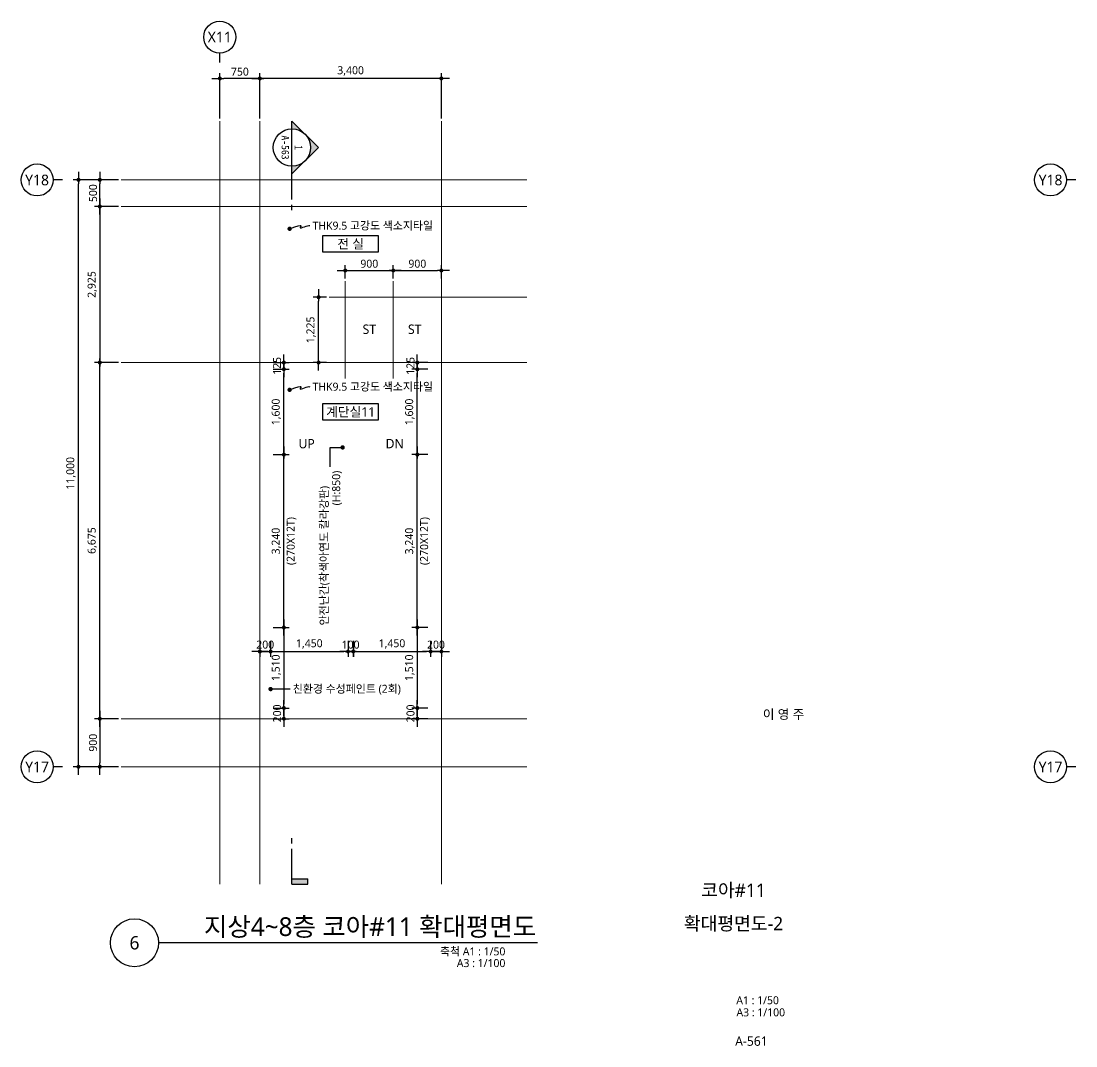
# Model space of a CAD drawing. Header units: millimetres. Extents: x 1467181 to 1850972, y 836037 to 895281.
# Drawn here: x 1663298 to 1683064, y 836037 to 855244 of the extents above; entities that cross this region are included whole.
import ezdxf
from ezdxf.enums import TextEntityAlignment as Align

# ---------------------------------------------------------------- set-up
doc = ezdxf.new("R2010")
doc.units = ezdxf.units.MM
doc.header["$MEASUREMENT"] = 0
doc.linetypes.add('CEN', pattern=[62, 60, -1, 0, -1])
doc.layers.get('0').update_dxf_attribs({"linetype": 'CONTINUOUS'})
for name, color, linetype, lineweight in [('A-AXIS-BUBL', 7, 'CONTINUOUS', 25), ('A-BORD-TEXT', 3, 'CONTINUOUS', 25), ('A-CNTL', 1, 'CEN', 15), ('A-DIMS', 7, 'CONTINUOUS', 25), ('A-MKXS-LEAD', 7, 'CONTINUOUS', 25), ('A-MKXS-MAK1', 3, 'CONTINUOUS', 25), ('A-MKXS-TEXT1', 3, 'CONTINUOUS', 25), ('A-MKXS-TEXT2', 7, 'CONTINUOUS', 25), ('A-MKXX-NAME', 3, 'CONTINUOUS', 25), ('A-MKXX-SYMB', 7, 'CONTINUOUS', 25), ('A-XXXX-SYMB', 7, 'CONTINUOUS', 25), ('A-XXXX-TXT1', 3, 'CONTINUOUS', 25), ('A-XXXX-TXT2', 3, 'CONTINUOUS', 25)]:
    doc.layers.add(name, color=color, linetype=linetype, lineweight=lineweight)
doc.styles.add('HY울릉도L', font='')
doc.styles.add('돋움체', font='')
doc.styles.add('맑은고딕', font='malgun.ttf')
doc.styles.get('HY울릉도L').set_extended_font_data('HYwulM')
doc.styles.get('돋움체').set_extended_font_data('DotumChe')
doc.dimstyles.new('CDIM', dxfattribs={"dimtxt": 3, "dimasz": 1.5, "dimexe": 2, "dimexo": 1, "dimgap": 1, "dimtad": 1, "dimdec": 0, "dimrnd": 0.5, "dimzin": 0, "dimdsep": 32, "dimlunit": 6, "dimtxsty": 'HY울릉도L', "dimblk1": '_CIDOT', "dimblk2": '_CIDOT', "dimsah": 1, "dimcen": 5.5, "dimclrd": 2, "dimclre": 2, "dimclrt": 7, "dimadec": 0, "dimazin": 0, "dimtfac": 1, "dimtdec": 0, "dimtix": 1, "dimtmove": 2, "dimatfit": 1, "dimldrblk": '_CIDOT', "dimfxl": 1, "dimtolj": 1, "dimtzin": 0, "dimlwd": -1, "dimarcsym": 0})

# ---------------------------------------------------------------- blocks, each defined once
blk = doc.blocks.new('_CIDOT')
at = {"color": 0, "linetype": 'ByBlock'}
blk.add_line((2, 0), (-1, 0), dxfattribs=at)
at = {"color": 0, "linetype": 'ByBlock', "const_width": 0.5}
blk.add_lwpolyline([(-0.25, 0, 1), (0.25, 0, 1)], format="xyb", close=True, dxfattribs=at)
blk = doc.blocks.new('*D36')
at = {"layer": 'A-DIMS', "lineweight": -2, "transparency": 16777216}
for p, q in [((0, 1150), (0, 2000)), ((750, 1150), (750, 2000))]:
    blk.add_line(p, q, dxfattribs=at)
at = {"layer": 'A-DIMS', "transparency": 16777216}
blk.add_line((675, 1900), (75, 1900), dxfattribs=at)
at = {"layer": 'A-DIMS', "transparency": 16777216, "xscale": 75, "yscale": 75, "zscale": 75, "rotation": 180}
blk.add_blockref('_CIDOT', (0, 1900), dxfattribs=at)
at = {"layer": 'A-DIMS', "transparency": 16777216, "xscale": 75, "yscale": 75, "zscale": 75}
blk.add_blockref('_CIDOT', (750, 1900), dxfattribs=at)
at = {"layer": 'A-DIMS', "color": 3, "transparency": 16777216, "insert": (375, 2027), "char_height": 150, "attachment_point": 5, "style": '맑은고딕'}
blk.add_mtext('\\A1;750', dxfattribs=at)
blk = doc.blocks.new('*D37')
at = {"layer": 'A-DIMS', "lineweight": -2, "transparency": 16777216}
for p, q in [((750, 1150), (750, 2000)), ((4150, 1150), (4150, 2000))]:
    blk.add_line(p, q, dxfattribs=at)
at = {"layer": 'A-DIMS', "transparency": 16777216}
blk.add_line((4075, 1900), (825, 1900), dxfattribs=at)
at = {"layer": 'A-DIMS', "transparency": 16777216, "xscale": 75, "yscale": 75, "zscale": 75, "rotation": 180}
blk.add_blockref('_CIDOT', (750, 1900), dxfattribs=at)
at = {"layer": 'A-DIMS', "transparency": 16777216, "xscale": 75, "yscale": 75, "zscale": 75}
blk.add_blockref('_CIDOT', (4150, 1900), dxfattribs=at)
at = {"layer": 'A-DIMS', "color": 3, "transparency": 16777216, "insert": (2450, 2040), "char_height": 150, "attachment_point": 5, "style": '맑은고딕'}
blk.add_mtext('\\A1;3,400', dxfattribs=at)
blk = doc.blocks.new('*D38')
at = {"layer": 'A-DIMS', "lineweight": -2, "transparency": 16777216}
for p, q in [((-1900, 0), (-2750, 0)), ((-1900, -11000), (-2750, -11000))]:
    blk.add_line(p, q, dxfattribs=at)
at = {"layer": 'A-DIMS', "transparency": 16777216}
blk.add_line((-2650, -10925), (-2650, -75), dxfattribs=at)
at = {"layer": 'A-DIMS', "transparency": 16777216, "xscale": 75, "yscale": 75, "zscale": 75}
for p, rotation in [((-2650, 0), 90), ((-2650, -11000), 270)]:
    blk.add_blockref('_CIDOT', p, dxfattribs=dict(at, rotation=rotation))
at = {"layer": 'A-DIMS', "color": 3, "transparency": 16777216, "insert": (-2790, -5500), "char_height": 150, "attachment_point": 5, "rotation": 90, "style": '맑은고딕'}
blk.add_mtext('\\A1;11,000', dxfattribs=at)
blk = doc.blocks.new('*D39')
at = {"layer": 'A-DIMS', "lineweight": -2, "transparency": 16777216}
for p, q in [((-1900, 0), (-2350, 0)), ((-1900, -500), (-2350, -500))]:
    blk.add_line(p, q, dxfattribs=at)
at = {"layer": 'A-DIMS', "transparency": 16777216}
blk.add_line((-2250, -425), (-2250, -75), dxfattribs=at)
at = {"layer": 'A-DIMS', "transparency": 16777216, "xscale": 75, "yscale": 75, "zscale": 75}
for p, rotation in [((-2250, 0), 90), ((-2250, -500), 270)]:
    blk.add_blockref('_CIDOT', p, dxfattribs=dict(at, rotation=rotation))
at = {"layer": 'A-DIMS', "color": 3, "transparency": 16777216, "insert": (-2377, -250), "char_height": 150, "attachment_point": 5, "rotation": 90, "style": '맑은고딕'}
blk.add_mtext('\\A1;500', dxfattribs=at)
blk = doc.blocks.new('*D40')
at = {"layer": 'A-DIMS', "lineweight": -2, "transparency": 16777216}
for p, q in [((-1900, -500), (-2350, -500)), ((-1900, -3425), (-2350, -3425))]:
    blk.add_line(p, q, dxfattribs=at)
at = {"layer": 'A-DIMS', "transparency": 16777216}
blk.add_line((-2250, -575), (-2250, -3350), dxfattribs=at)
at = {"layer": 'A-DIMS', "transparency": 16777216, "xscale": 75, "yscale": 75, "zscale": 75}
for p, rotation in [((-2250, -500), 90), ((-2250, -3425), 270)]:
    blk.add_blockref('_CIDOT', p, dxfattribs=dict(at, rotation=rotation))
at = {"layer": 'A-DIMS', "color": 3, "transparency": 16777216, "insert": (-2390, -1962), "char_height": 150, "attachment_point": 5, "rotation": 90, "style": '맑은고딕'}
blk.add_mtext('\\A1;2,925', dxfattribs=at)
blk = doc.blocks.new('*D41')
at = {"layer": 'A-DIMS', "lineweight": -2, "transparency": 16777216}
for p, q in [((-1900, -3425), (-2350, -3425)), ((-1900, -10100), (-2350, -10100))]:
    blk.add_line(p, q, dxfattribs=at)
at = {"layer": 'A-DIMS', "transparency": 16777216}
blk.add_line((-2250, -10025), (-2250, -3500), dxfattribs=at)
at = {"layer": 'A-DIMS', "transparency": 16777216, "xscale": 75, "yscale": 75, "zscale": 75}
for p, rotation in [((-2250, -3425), 90), ((-2250, -10100), 270)]:
    blk.add_blockref('_CIDOT', p, dxfattribs=dict(at, rotation=rotation))
at = {"layer": 'A-DIMS', "color": 3, "transparency": 16777216, "insert": (-2390, -6762), "char_height": 150, "attachment_point": 5, "rotation": 90, "style": '맑은고딕'}
blk.add_mtext('\\A1;6,675', dxfattribs=at)
blk = doc.blocks.new('*D42')
at = {"layer": 'A-DIMS', "lineweight": -2, "transparency": 16777216}
for p, q in [((-1900, -10100), (-2350, -10100)), ((-1900, -11000), (-2350, -11000))]:
    blk.add_line(p, q, dxfattribs=at)
at = {"layer": 'A-DIMS', "transparency": 16777216}
blk.add_line((-2250, -10175), (-2250, -10925), dxfattribs=at)
at = {"layer": 'A-DIMS', "transparency": 16777216, "xscale": 75, "yscale": 75, "zscale": 75}
for p, rotation in [((-2250, -10100), 90), ((-2250, -11000), 270)]:
    blk.add_blockref('_CIDOT', p, dxfattribs=dict(at, rotation=rotation))
at = {"layer": 'A-DIMS', "color": 3, "transparency": 16777216, "insert": (-2377, -10550), "char_height": 150, "attachment_point": 5, "rotation": 90, "style": '맑은고딕'}
blk.add_mtext('\\A1;900', dxfattribs=at)
blk = doc.blocks.new('*D43')
at = {"layer": 'A-DIMS', "lineweight": -2, "transparency": 16777216}
for p, q in [((2350, -1850), (2350, -1600)), ((3250, -1850), (3250, -1600))]:
    blk.add_line(p, q, dxfattribs=at)
at = {"layer": 'A-DIMS', "transparency": 16777216}
blk.add_line((2425, -1700), (3175, -1700), dxfattribs=at)
at = {"layer": 'A-DIMS', "transparency": 16777216, "xscale": 75, "yscale": 75, "zscale": 75, "rotation": 180}
blk.add_blockref('_CIDOT', (2350, -1700), dxfattribs=at)
at = {"layer": 'A-DIMS', "transparency": 16777216, "xscale": 75, "yscale": 75, "zscale": 75}
blk.add_blockref('_CIDOT', (3250, -1700), dxfattribs=at)
at = {"layer": 'A-DIMS', "color": 3, "transparency": 16777216, "insert": (2800, -1573), "char_height": 150, "attachment_point": 5, "style": '맑은고딕'}
blk.add_mtext('\\A1;900', dxfattribs=at)
blk = doc.blocks.new('*D44')
at = {"layer": 'A-DIMS', "lineweight": -2, "transparency": 16777216}
for p, q in [((3250, -1850), (3250, -1600)), ((4150, -1850), (4150, -1600))]:
    blk.add_line(p, q, dxfattribs=at)
at = {"layer": 'A-DIMS', "transparency": 16777216}
blk.add_line((3325, -1700), (4075, -1700), dxfattribs=at)
at = {"layer": 'A-DIMS', "transparency": 16777216, "xscale": 75, "yscale": 75, "zscale": 75, "rotation": 180}
blk.add_blockref('_CIDOT', (3250, -1700), dxfattribs=at)
at = {"layer": 'A-DIMS', "transparency": 16777216, "xscale": 75, "yscale": 75, "zscale": 75}
blk.add_blockref('_CIDOT', (4150, -1700), dxfattribs=at)
at = {"layer": 'A-DIMS', "color": 3, "transparency": 16777216, "insert": (3700, -1573), "char_height": 150, "attachment_point": 5, "style": '맑은고딕'}
blk.add_mtext('\\A1;900', dxfattribs=at)
blk = doc.blocks.new('*D45')
at = {"layer": 'A-DIMS', "lineweight": -2, "transparency": 16777216}
for p, q in [((2000, -2200), (1750, -2200)), ((2000, -3425), (1750, -3425))]:
    blk.add_line(p, q, dxfattribs=at)
at = {"layer": 'A-DIMS', "transparency": 16777216}
blk.add_line((1850, -3350), (1850, -2275), dxfattribs=at)
at = {"layer": 'A-DIMS', "transparency": 16777216, "xscale": 75, "yscale": 75, "zscale": 75}
for p, rotation in [((1850, -2200), 90), ((1850, -3425), 270)]:
    blk.add_blockref('_CIDOT', p, dxfattribs=dict(at, rotation=rotation))
at = {"layer": 'A-DIMS', "color": 3, "transparency": 16777216, "insert": (1710, -2813), "char_height": 150, "attachment_point": 5, "rotation": 90, "style": '맑은고딕'}
blk.add_mtext('\\A1;1,225', dxfattribs=at)
blk = doc.blocks.new('CORE 11- 단면')
at = {"layer": 'A-MKXS-MAK1'}
blk.add_hatch(color=256, dxfattribs=at).paths.add_polyline_path([(22637, 13698), (22637, 13798), (22937, 13798), (22937, 13698)])
h = blk.add_hatch(color=256, dxfattribs=at)
h.paths.add_polyline_path([(22442, -7), (22690, 241, 0.414214), (22690, -254)])
h.paths.add_polyline_path([(22690, 241), (22937, 488), (22937, 343, 0.198912)])
h.paths.add_polyline_path([(22690, -254, 0.198912), (22937, -357), (22937, -502)])
for p, q in [((22637, 13798), (22637, 13698)), ((22937, 13798), (22637, 13798)), ((22937, 13698), (22637, 13698)), ((22937, 13798), (22937, 13135)), ((22937, 13035), (22937, 12935)), ((22937, 1166), (22937, 1066)), ((22937, 966), (22937, -502)), ((22937, 488), (22442, -7)), ((22937, -502), (22442, -7))]:
    blk.add_line(p, q, dxfattribs=at)
blk.add_circle((22937, -7), 350, dxfattribs=at)
at = {"layer": 'A-MKXS-TEXT2', "style": '돋움체'}
for s, height, p in [('A-563', 140, (23062, -7)), ('1', 150, (22812, -7))]:
    blk.add_text(s, height=height, rotation=90, dxfattribs=at).set_placement(p, align=Align.MIDDLE)
blk = doc.blocks.new('*D631')
at = {"layer": 'A-DIMS', "lineweight": -2, "transparency": 16777216}
for p, q in [((1668023, 847119), (1668323, 847119)), ((1668023, 843879), (1668323, 843879))]:
    blk.add_line(p, q, dxfattribs=at)
at = {"layer": 'A-DIMS', "transparency": 16777216}
blk.add_line((1668223, 843954), (1668223, 847044), dxfattribs=at)
at = {"layer": 'A-DIMS', "transparency": 16777216, "xscale": 75, "yscale": 75, "zscale": 75}
for p, rotation in [((1668223, 847119), 90), ((1668223, 843879), 270)]:
    blk.add_blockref('_CIDOT', p, dxfattribs=dict(at, rotation=rotation))
at = {"layer": 'A-DIMS', "color": 3, "transparency": 16777216, "char_height": 150, "attachment_point": 5, "rotation": 90, "style": '맑은고딕'}
for s, insert in [('\\A1;(270X12T)', (1668367, 845499)), ('\\A1;3,240', (1668083, 845499))]:
    blk.add_mtext(s, dxfattribs=dict(at, insert=insert))
blk = doc.blocks.new('*D632')
at = {"layer": 'A-DIMS', "lineweight": -2, "transparency": 16777216}
for p, q in [((1668023, 843879), (1668323, 843879)), ((1668023, 842369), (1668323, 842369))]:
    blk.add_line(p, q, dxfattribs=at)
at = {"layer": 'A-DIMS', "transparency": 16777216}
blk.add_line((1668223, 843804), (1668223, 842444), dxfattribs=at)
at = {"layer": 'A-DIMS', "transparency": 16777216, "xscale": 75, "yscale": 75, "zscale": 75}
for p, rotation in [((1668223, 843879), 90), ((1668223, 842369), 270)]:
    blk.add_blockref('_CIDOT', p, dxfattribs=dict(at, rotation=rotation))
at = {"layer": 'A-DIMS', "color": 3, "transparency": 16777216, "insert": (1668083, 843124), "char_height": 150, "attachment_point": 5, "rotation": 90, "style": '맑은고딕'}
blk.add_mtext('\\A1;1,510', dxfattribs=at)
blk = doc.blocks.new('*D633')
at = {"layer": 'A-DIMS', "lineweight": -2, "transparency": 16777216}
for p, q in [((1668023, 848719), (1668323, 848719)), ((1668023, 847119), (1668323, 847119))]:
    blk.add_line(p, q, dxfattribs=at)
at = {"layer": 'A-DIMS', "transparency": 16777216}
blk.add_line((1668223, 847194), (1668223, 848644), dxfattribs=at)
at = {"layer": 'A-DIMS', "transparency": 16777216, "xscale": 75, "yscale": 75, "zscale": 75}
for p, rotation in [((1668223, 848719), 90), ((1668223, 847119), 270)]:
    blk.add_blockref('_CIDOT', p, dxfattribs=dict(at, rotation=rotation))
at = {"layer": 'A-DIMS', "color": 3, "transparency": 16777216, "insert": (1668083, 847919), "char_height": 150, "attachment_point": 5, "rotation": 90, "style": '맑은고딕'}
blk.add_mtext('\\A1;1,600', dxfattribs=at)
blk = doc.blocks.new('*D634')
at = {"layer": 'A-DIMS', "transparency": 16777216}
for p, q in [((1668223, 848919), (1668223, 848994)), ((1668223, 848719), (1668223, 848844)), ((1668223, 848644), (1668223, 848569))]:
    blk.add_line(p, q, dxfattribs=at)
at = {"layer": 'A-DIMS', "lineweight": -2, "transparency": 16777216}
for p, q in [((1668023, 848844), (1668323, 848844)), ((1668023, 848719), (1668323, 848719))]:
    blk.add_line(p, q, dxfattribs=at)
at = {"layer": 'A-DIMS', "transparency": 16777216, "xscale": 75, "yscale": 75, "zscale": 75}
for p, rotation in [((1668223, 848844), 270), ((1668223, 848719), 90)]:
    blk.add_blockref('_CIDOT', p, dxfattribs=dict(at, rotation=rotation))
at = {"layer": 'A-DIMS', "color": 3, "transparency": 16777216, "insert": (1668095, 848782), "char_height": 150, "attachment_point": 5, "rotation": 90, "style": '맑은고딕'}
blk.add_mtext('\\A1;125', dxfattribs=at)
blk = doc.blocks.new('*D635')
at = {"layer": 'A-DIMS', "transparency": 16777216}
for p, q in [((1668223, 842444), (1668223, 842519)), ((1668223, 842369), (1668223, 842169)), ((1668223, 842094), (1668223, 842019))]:
    blk.add_line(p, q, dxfattribs=at)
at = {"layer": 'A-DIMS', "lineweight": -2, "transparency": 16777216}
for p, q in [((1668023, 842369), (1668323, 842369)), ((1668023, 842169), (1668323, 842169))]:
    blk.add_line(p, q, dxfattribs=at)
at = {"layer": 'A-DIMS', "transparency": 16777216, "xscale": 75, "yscale": 75, "zscale": 75}
for p, rotation in [((1668223, 842369), 270), ((1668223, 842169), 90)]:
    blk.add_blockref('_CIDOT', p, dxfattribs=dict(at, rotation=rotation))
at = {"layer": 'A-DIMS', "color": 3, "transparency": 16777216, "insert": (1668096, 842269), "char_height": 150, "attachment_point": 5, "rotation": 90, "style": '맑은고딕'}
blk.add_mtext('\\A1;200', dxfattribs=at)
blk = doc.blocks.new('*D636')
at = {"layer": 'A-DIMS', "lineweight": -2, "transparency": 16777216}
for p, q in [((1667974, 843629), (1667974, 843329)), ((1669424, 843629), (1669424, 843329))]:
    blk.add_line(p, q, dxfattribs=at)
at = {"layer": 'A-DIMS', "transparency": 16777216}
blk.add_line((1668049, 843429), (1669349, 843429), dxfattribs=at)
at = {"layer": 'A-DIMS', "transparency": 16777216, "xscale": 75, "yscale": 75, "zscale": 75, "rotation": 180}
blk.add_blockref('_CIDOT', (1667974, 843429), dxfattribs=at)
at = {"layer": 'A-DIMS', "transparency": 16777216, "xscale": 75, "yscale": 75, "zscale": 75}
blk.add_blockref('_CIDOT', (1669424, 843429), dxfattribs=at)
at = {"layer": 'A-DIMS', "color": 3, "transparency": 16777216, "insert": (1668699, 843570), "char_height": 150, "attachment_point": 5, "style": '맑은고딕'}
blk.add_mtext('\\A1;1,450', dxfattribs=at)
blk = doc.blocks.new('*D637')
at = {"layer": 'A-DIMS', "lineweight": -2, "transparency": 16777216}
for p, q in [((1667773, 843629), (1667773, 843329)), ((1667973, 843629), (1667973, 843329))]:
    blk.add_line(p, q, dxfattribs=at)
at = {"layer": 'A-DIMS', "transparency": 16777216}
for p, q in [((1667698, 843429), (1667623, 843429)), ((1667773, 843429), (1667973, 843429)), ((1668048, 843429), (1668123, 843429))]:
    blk.add_line(p, q, dxfattribs=at)
at = {"layer": 'A-DIMS', "transparency": 16777216, "xscale": 75, "yscale": 75, "zscale": 75}
blk.add_blockref('_CIDOT', (1667773, 843429), dxfattribs=at)
at = {"layer": 'A-DIMS', "transparency": 16777216, "xscale": 75, "yscale": 75, "zscale": 75, "rotation": 180}
blk.add_blockref('_CIDOT', (1667973, 843429), dxfattribs=at)
at = {"layer": 'A-DIMS', "color": 3, "transparency": 16777216, "insert": (1667873, 843557), "char_height": 150, "attachment_point": 5, "style": '맑은고딕'}
blk.add_mtext('\\A1;200', dxfattribs=at)
blk = doc.blocks.new('*D638')
at = {"layer": 'A-DIMS', "lineweight": -2, "transparency": 16777216}
for p, q in [((1669524, 843629), (1669524, 843329)), ((1670973, 843629), (1670973, 843329))]:
    blk.add_line(p, q, dxfattribs=at)
at = {"layer": 'A-DIMS', "transparency": 16777216}
blk.add_line((1669599, 843429), (1670898, 843429), dxfattribs=at)
at = {"layer": 'A-DIMS', "transparency": 16777216, "xscale": 75, "yscale": 75, "zscale": 75, "rotation": 180}
blk.add_blockref('_CIDOT', (1669524, 843429), dxfattribs=at)
at = {"layer": 'A-DIMS', "transparency": 16777216, "xscale": 75, "yscale": 75, "zscale": 75}
blk.add_blockref('_CIDOT', (1670973, 843429), dxfattribs=at)
at = {"layer": 'A-DIMS', "color": 3, "transparency": 16777216, "insert": (1670248, 843570), "char_height": 150, "attachment_point": 5, "style": '맑은고딕'}
blk.add_mtext('\\A1;1,450', dxfattribs=at)
blk = doc.blocks.new('*D639')
at = {"layer": 'A-DIMS', "lineweight": -2, "transparency": 16777216}
for p, q in [((1669424, 843629), (1669424, 843329)), ((1669523, 843629), (1669523, 843329))]:
    blk.add_line(p, q, dxfattribs=at)
at = {"layer": 'A-DIMS', "transparency": 16777216}
for p, q in [((1669349, 843429), (1669274, 843429)), ((1669424, 843429), (1669523, 843429)), ((1669598, 843429), (1669673, 843429))]:
    blk.add_line(p, q, dxfattribs=at)
at = {"layer": 'A-DIMS', "transparency": 16777216, "xscale": 75, "yscale": 75, "zscale": 75}
blk.add_blockref('_CIDOT', (1669424, 843429), dxfattribs=at)
at = {"layer": 'A-DIMS', "transparency": 16777216, "xscale": 75, "yscale": 75, "zscale": 75, "rotation": 180}
blk.add_blockref('_CIDOT', (1669523, 843429), dxfattribs=at)
at = {"layer": 'A-DIMS', "color": 3, "transparency": 16777216, "insert": (1669473, 843557), "char_height": 150, "attachment_point": 5, "style": '맑은고딕'}
blk.add_mtext('\\A1;100', dxfattribs=at)
blk = doc.blocks.new('*D640')
at = {"layer": 'A-DIMS', "lineweight": -2, "transparency": 16777216}
for p, q in [((1670973, 843629), (1670973, 843329)), ((1671173, 843629), (1671173, 843329))]:
    blk.add_line(p, q, dxfattribs=at)
at = {"layer": 'A-DIMS', "transparency": 16777216}
for p, q in [((1670898, 843429), (1670823, 843429)), ((1670973, 843429), (1671173, 843429)), ((1671248, 843429), (1671323, 843429))]:
    blk.add_line(p, q, dxfattribs=at)
at = {"layer": 'A-DIMS', "transparency": 16777216, "xscale": 75, "yscale": 75, "zscale": 75}
blk.add_blockref('_CIDOT', (1670973, 843429), dxfattribs=at)
at = {"layer": 'A-DIMS', "transparency": 16777216, "xscale": 75, "yscale": 75, "zscale": 75, "rotation": 180}
blk.add_blockref('_CIDOT', (1671173, 843429), dxfattribs=at)
at = {"layer": 'A-DIMS', "color": 3, "transparency": 16777216, "insert": (1671073, 843557), "char_height": 150, "attachment_point": 5, "style": '맑은고딕'}
blk.add_mtext('\\A1;200', dxfattribs=at)
blk = doc.blocks.new('*D641')
at = {"layer": 'A-DIMS', "lineweight": -2, "transparency": 16777216}
for p, q in [((1670923, 847119), (1670623, 847119)), ((1670923, 843879), (1670623, 843879))]:
    blk.add_line(p, q, dxfattribs=at)
at = {"layer": 'A-DIMS', "transparency": 16777216}
blk.add_line((1670723, 843954), (1670723, 847044), dxfattribs=at)
at = {"layer": 'A-DIMS', "transparency": 16777216, "xscale": 75, "yscale": 75, "zscale": 75}
for p, rotation in [((1670723, 847119), 90), ((1670723, 843879), 270)]:
    blk.add_blockref('_CIDOT', p, dxfattribs=dict(at, rotation=rotation))
at = {"layer": 'A-DIMS', "color": 3, "transparency": 16777216, "char_height": 150, "attachment_point": 5, "rotation": 90, "style": '맑은고딕'}
for s, insert in [('\\A1;(270X12T)', (1670867, 845499)), ('\\A1;3,240', (1670583, 845499))]:
    blk.add_mtext(s, dxfattribs=dict(at, insert=insert))
blk = doc.blocks.new('*D642')
at = {"layer": 'A-DIMS', "lineweight": -2, "transparency": 16777216}
for p, q in [((1670923, 843879), (1670623, 843879)), ((1670923, 842369), (1670623, 842369))]:
    blk.add_line(p, q, dxfattribs=at)
at = {"layer": 'A-DIMS', "transparency": 16777216}
blk.add_line((1670723, 843804), (1670723, 842444), dxfattribs=at)
at = {"layer": 'A-DIMS', "transparency": 16777216, "xscale": 75, "yscale": 75, "zscale": 75}
for p, rotation in [((1670723, 843879), 90), ((1670723, 842369), 270)]:
    blk.add_blockref('_CIDOT', p, dxfattribs=dict(at, rotation=rotation))
at = {"layer": 'A-DIMS', "color": 3, "transparency": 16777216, "insert": (1670583, 843124), "char_height": 150, "attachment_point": 5, "rotation": 90, "style": '맑은고딕'}
blk.add_mtext('\\A1;1,510', dxfattribs=at)
blk = doc.blocks.new('*D643')
at = {"layer": 'A-DIMS', "transparency": 16777216}
for p, q in [((1670723, 848919), (1670723, 848994)), ((1670723, 848719), (1670723, 848844)), ((1670723, 848644), (1670723, 848569))]:
    blk.add_line(p, q, dxfattribs=at)
at = {"layer": 'A-DIMS', "lineweight": -2, "transparency": 16777216}
for p, q in [((1670923, 848844), (1670623, 848844)), ((1670923, 848719), (1670623, 848719))]:
    blk.add_line(p, q, dxfattribs=at)
at = {"layer": 'A-DIMS', "transparency": 16777216, "xscale": 75, "yscale": 75, "zscale": 75}
for p, rotation in [((1670723, 848844), 270), ((1670723, 848719), 90)]:
    blk.add_blockref('_CIDOT', p, dxfattribs=dict(at, rotation=rotation))
at = {"layer": 'A-DIMS', "color": 3, "transparency": 16777216, "insert": (1670595, 848782), "char_height": 150, "attachment_point": 5, "rotation": 90, "style": '맑은고딕'}
blk.add_mtext('\\A1;125', dxfattribs=at)
blk = doc.blocks.new('*D644')
at = {"layer": 'A-DIMS', "transparency": 16777216}
for p, q in [((1670723, 842444), (1670723, 842519)), ((1670723, 842369), (1670723, 842169)), ((1670723, 842094), (1670723, 842019))]:
    blk.add_line(p, q, dxfattribs=at)
at = {"layer": 'A-DIMS', "lineweight": -2, "transparency": 16777216}
for p, q in [((1670923, 842369), (1670623, 842369)), ((1670923, 842169), (1670623, 842169))]:
    blk.add_line(p, q, dxfattribs=at)
at = {"layer": 'A-DIMS', "transparency": 16777216, "xscale": 75, "yscale": 75, "zscale": 75}
for p, rotation in [((1670723, 842369), 270), ((1670723, 842169), 90)]:
    blk.add_blockref('_CIDOT', p, dxfattribs=dict(at, rotation=rotation))
at = {"layer": 'A-DIMS', "color": 3, "transparency": 16777216, "insert": (1670596, 842269), "char_height": 150, "attachment_point": 5, "rotation": 90, "style": '맑은고딕'}
blk.add_mtext('\\A1;200', dxfattribs=at)
blk = doc.blocks.new('*D645')
at = {"layer": 'A-DIMS', "lineweight": -2, "transparency": 16777216}
for p, q in [((1670923, 848719), (1670623, 848719)), ((1670923, 847119), (1670623, 847119))]:
    blk.add_line(p, q, dxfattribs=at)
at = {"layer": 'A-DIMS', "transparency": 16777216}
blk.add_line((1670723, 847194), (1670723, 848644), dxfattribs=at)
at = {"layer": 'A-DIMS', "transparency": 16777216, "xscale": 75, "yscale": 75, "zscale": 75}
for p, rotation in [((1670723, 848719), 90), ((1670723, 847119), 270)]:
    blk.add_blockref('_CIDOT', p, dxfattribs=dict(at, rotation=rotation))
at = {"layer": 'A-DIMS', "color": 3, "transparency": 16777216, "insert": (1670583, 847919), "char_height": 150, "attachment_point": 5, "rotation": 90, "style": '맑은고딕'}
blk.add_mtext('\\A1;1,600', dxfattribs=at)
blk = doc.blocks.new('CORE11_GRID')
at = {"layer": 'A-AXIS-BUBL', "ltscale": 0.2}
for p, q in [((0, 2200), (0, 2375)), ((-2950, 0), (-3125, 0)), ((-2950, -11000), (-3125, -11000))]:
    blk.add_line(p, q, dxfattribs=at)
for centre in [(-2.9, 2675), (-3425, -2.9), (-3425, -11002.9)]:
    blk.add_circle(centre, 300, dxfattribs=at)
at = {"layer": 'A-CNTL'}
for p, q in [((0, -13200), (0, 1100)), ((750, -13200), (750, 1100)), ((4150, -13200), (4150, 1100)), ((-1850, 0), (5750, 0)), ((-1850, -500), (5750, -500)), ((2350, -3725), (2350, -1900)), ((3250, -3725), (3250, -1900)), ((5750, -2200), (2050, -2200)), ((-1850, -3425), (5750, -3425)), ((-1850, -10100), (5750, -10100)), ((-1850, -11000), (5750, -11000))]:
    blk.add_line(p, q, dxfattribs=at)
at = {"layer": 'A-XXXX-TXT2', "ltscale": 0.2, "style": '맑은고딕'}
for s, p in [('X11', (-2.9, 2675)), ('Y18', (-3425, -2.9)), ('Y17', (-3425, -11002.9))]:
    blk.add_text(s, height=200, dxfattribs=at).set_placement(p, align=Align.MIDDLE)
at = {"layer": 'A-DIMS'}
for base, p1, p2, angle, picture, middle in [((0, 1900), (750, 1100), (0, 1100), 180, '*D36', (375, 2027.5)), ((750, 1900), (4150, 1100), (750, 1100), 180, '*D37', (2450, 2040.1)), ((-2650, 0), (-1850, -11000), (-1850, 0), 270, '*D38', (-2790.5, -5500)), ((-2250, 0), (-1850, -500), (-1850, 0), 270, '*D39', (-2377.5, -250)), ((-2250, -3425), (-1850, -500), (-1850, -3425), 90, '*D40', (-2390.1, -1962.5)), ((3250, -1700), (2350, -1900), (3250, -1900), 180, '*D43', (2800, -1572.5)), ((4150, -1700), (3250, -1900), (4150, -1900), 180, '*D44', (3700, -1572.5)), ((1850, -2200), (2050, -3425), (2050, -2200), 270, '*D45', (1709.5, -2812.5)), ((-2250, -3425), (-1850, -10100), (-1850, -3425), 270, '*D41', (-2390.1, -6762.5)), ((-2250, -11000), (-1850, -10100), (-1850, -11000), 90, '*D42', (-2377.5, -10550))]:
    dim = blk.add_linear_dim(base=base, p1=p1, p2=p2, angle=angle, dimstyle='CDIM', override={"dimscale": 50, "dimtxsty": '맑은고딕', "dimclrd": 256, "dimclre": 256, "dimclrt": 3}, dxfattribs=at)
    dim.commit()
    dim.dimension.update_dxf_attribs({"geometry": picture, "text_midpoint": middle})

msp = doc.modelspace()

# ---------------------------------------------------------------- linework, layer by layer
at = {"layer": 'A-AXIS-BUBL', "ltscale": 0.2}
for p, q in [((1683063.9, 852269.4), (1682888.9, 852269.4)), ((1683063.9, 841269.4), (1682888.9, 841269.4))]:
    msp.add_line(p, q, dxfattribs=at)
for centre in [(1682588.9, 852266.4), (1682588.9, 841266.4)]:
    msp.add_circle(centre, 300, dxfattribs=at)
at = {"layer": 'A-MKXS-LEAD', "const_width": 40}
for points in [[(1668309.3, 851353.7, 1), (1668350.8, 851349.6, 1)], [(1668309.3, 848335.4, 1), (1668350.8, 848331.2, 1)], [(1669321.2, 847233.6, 1), (1669325.3, 847275.1, 1)], [(1667952.3, 842721.9, -1), (1667993.7, 842726, -1)]]:
    msp.add_lwpolyline(points, format="xyb", close=True, dxfattribs=at)
at = {"layer": 'A-MKXS-LEAD'}
for points in [[(1668329.2, 851351.3), (1668427, 851388.2), (1668490.7, 851408.1), (1668526.9, 851414.5), (1668542.3, 851411), (1668543.5, 851401.1), (1668537, 851388.3), (1668529.4, 851376.1), (1668527.5, 851368.1), (1668536.1, 851366.7), (1668554.3, 851371.1), (1668579.1, 851379.4), (1668608, 851389.5), (1668638.2, 851399.6), (1668667, 851407.7), (1668691.7, 851412), (1668709.6, 851410.6)], [(1668329.2, 848333), (1668427, 848369.8), (1668490.7, 848389.7), (1668526.9, 848396.2), (1668542.3, 848392.7), (1668543.5, 848382.8), (1668537, 848370), (1668529.4, 848357.8), (1668527.5, 848349.7), (1668536.1, 848348.4), (1668554.3, 848352.8), (1668579.1, 848361), (1668608, 848371.1), (1668638.2, 848381.2), (1668667, 848389.4), (1668691.7, 848393.7), (1668709.6, 848392.2)], [(1669089.5, 846887.3), (1669089.5, 847254.4), (1669323.3, 847254.4)], [(1668340, 842723.9), (1667973, 842723.9), (1667973, 842723.9)]]:
    msp.add_lwpolyline(points, dxfattribs=at)
at = {"layer": 'A-MKXX-SYMB'}
for points in [[(1669998.2, 851219.4), (1668948.2, 851219.4), (1668948.2, 850919.4), (1669998.2, 850919.4)], [(1669998.2, 848069.4), (1668948.2, 848069.4), (1668948.2, 847769.4), (1669998.2, 847769.4)]]:
    msp.add_lwpolyline(points, close=True, dxfattribs=at)
at = {"layer": 'A-XXXX-SYMB'}
msp.add_line((1672973.2, 837969.4), (1665873.2, 837969.4), dxfattribs=at)
msp.add_circle((1665423.2, 837969.4), 450, dxfattribs=at)

# ---------------------------------------------------------------- block references
at = {"layer": 'A-DIMS'}
msp.add_blockref('CORE11_GRID', (1667023.2, 852269.4), dxfattribs=at)
at = {"layer": 'A-DIMS', "rotation": 180}
msp.add_blockref('CORE 11- 단면', (1691310.6, 852867.8), dxfattribs=at)

# ---------------------------------------------------------------- texts
at = {"layer": 'A-BORD-TEXT', "style": '맑은고딕'}
for s, height, p in [('이 영 주', 175, (1677973.8, 842165.5)), ('A1 : 1/50', 150, (1677499, 836817.8)), ('A3 : 1/100', 150, (1677613.9, 836591)), ('A-561', 175, (1677289.2, 836039.2))]:
    msp.add_text(s, height=height, dxfattribs=at).set_placement(p, align=Align.RIGHT)
for s, p in [('코아#11', (1676648.2, 838955.6)), ('확대평면도-2', (1676648.2, 838330.6))]:
    msp.add_text(s, height=250, dxfattribs=at).set_placement(p, align=Align.MIDDLE_CENTER)
at = {"layer": 'A-MKXS-TEXT1', "style": '맑은고딕'}
for s, p in [('THK9.5 고강도 색소지타일', (1668759.6, 851410.6)), ('THK9.5 고강도 색소지타일', (1668759.6, 848392.2)), ('친환경 수성페인트 (2회)', (1668390, 842729.7))]:
    msp.add_text(s, height=150, dxfattribs=at).set_placement(p, align=Align.MIDDLE_LEFT)
for s, p in [('(H:850)', (1669202.5, 846167.8)), ('안전난간(착색아연도 칼라강판)', (1668975, 843917.4))]:
    msp.add_text(s, height=150, rotation=90, dxfattribs=at).set_placement(p, align=Align.MIDDLE_LEFT)
at = {"layer": 'A-MKXX-NAME', "style": '맑은고딕'}
for s, p in [('전 실', (1669473.2, 851069.4)), ('ST', (1669823.2, 849469.4)), ('ST', (1670673.2, 849469.4)), ('계단실11', (1669473.2, 847919.4)), ('UP', (1668648.5, 847325.5)), ('DN', (1670298.5, 847325.5))]:
    msp.add_text(s, height=175, dxfattribs=at).set_placement(p, align=Align.MIDDLE_CENTER)
at = {"layer": 'A-XXXX-TXT1', "style": '맑은고딕'}
msp.add_text('지상4~8층 코아#11 확대평면도', height=350, dxfattribs=at).set_placement((1672951.2, 837992), align=Align.BOTTOM_RIGHT)
msp.add_text('6', height=250, dxfattribs=at).set_placement((1665423.2, 837969.4), align=Align.MIDDLE)
for s, p in [('축척 A1 : 1/50', (1672373.4, 837883.2)), ('A3 : 1/100', (1672373.4, 837664.3))]:
    msp.add_text(s, height=150, dxfattribs=at).set_placement(p, align=Align.TOP_RIGHT)
at = {"layer": 'A-XXXX-TXT2', "ltscale": 0.2, "style": '맑은고딕'}
for s, p in [('Y18', (1682588.9, 852266.4)), ('Y17', (1682588.9, 841266.4))]:
    msp.add_text(s, height=200, dxfattribs=at).set_placement(p, align=Align.MIDDLE)

# ---------------------------------------------------------------- dimensions: what is measured, and where the dimension line sits
at = {"layer": 'A-DIMS'}
for base, p1, p2, text, picture, middle in [((1668223.3, 848844.4), (1667973.3, 848719.4), (1667973.3, 848844.4), '<>\\X', '*D634', (1668223.3, 848781.9)), ((1670723.2, 848844.4), (1670973.2, 848719.4), (1670973.2, 848844.4), '<>\\X', '*D643', (1670723.2, 848781.9)), ((1668223.3, 848719.4), (1667973.3, 847119.4), (1667973.3, 848719.4), '<>\\X', '*D633', (1668223.3, 847919.4)), ((1670723.3, 848719.4), (1670973.3, 847119.4), (1670973.3, 848719.4), '<>\\X', '*D645', (1670723.3, 847919.4)), ((1668223.3, 847119.4), (1667973.3, 843879.4), (1667973.3, 847119.4), '<>\\X(270X12T)', '*D631', (1668223.3, 845499.4)), ((1670723.3, 847119.4), (1670973.3, 843879.4), (1670973.3, 847119.4), '<>\\X(270X12T)', '*D641', (1670723.3, 845499.4))]:
    dim = msp.add_linear_dim(base=base, p1=p1, p2=p2, angle=270, text=text, dimstyle='CDIM', override={"dimscale": 50, "dimtxsty": '맑은고딕', "dimclrd": 256, "dimclre": 256, "dimclrt": 3}, dxfattribs=at)
    dim.commit()
    dim.dimension.update_dxf_attribs({"geometry": picture, "text_midpoint": middle})
for base, p1, p2, angle, picture, middle in [((1668223.3, 842369.4), (1667973.3, 843879.4), (1667973.3, 842369.4), 270, '*D632', (1668082.8, 843124.4)), ((1670723.2, 842369.4), (1670973.3, 843879.4), (1670973.3, 842369.4), 270, '*D642', (1670582.8, 843124.4)), ((1667973.3, 843429.4), (1667773.3, 843679.4), (1667973.3, 843679.4), 180, '*D637', (1667873.3, 843556.9)), ((1669423.5, 843429.4), (1667973.5, 843679.4), (1669423.5, 843679.4), 180, '*D636', (1668698.5, 843569.8)), ((1669523.3, 843429.4), (1669423.5, 843679.4), (1669523.3, 843679.4), 180, '*D639', (1669473.4, 843557.3)), ((1670973.3, 843429.4), (1669523.5, 843679.4), (1670973.3, 843679.4), 180, '*D638', (1670248.4, 843569.8)), ((1671173.3, 843429.4), (1670973.3, 843679.4), (1671173.3, 843679.4), 180, '*D640', (1671073.3, 843556.9)), ((1668223.3, 842169.4), (1667973.3, 842369.4), (1667973.3, 842169.4), 270, '*D635', (1668095.8, 842269.4)), ((1670723.2, 842169.4), (1670973.3, 842369.4), (1670973.3, 842169.4), 270, '*D644', (1670595.7, 842269.4))]:
    dim = msp.add_linear_dim(base=base, p1=p1, p2=p2, angle=angle, dimstyle='CDIM', override={"dimscale": 50, "dimtxsty": '맑은고딕', "dimclrd": 256, "dimclre": 256, "dimclrt": 3}, dxfattribs=at)
    dim.commit()
    dim.dimension.update_dxf_attribs({"geometry": picture, "text_midpoint": middle})

doc.saveas('drawing.dxf')
